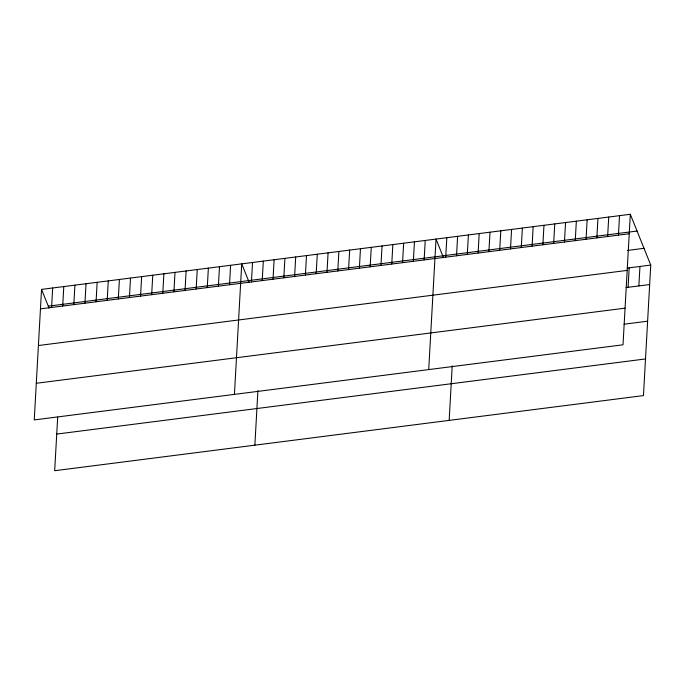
<?xml version="1.0" encoding="UTF-8"?>
<svg xmlns="http://www.w3.org/2000/svg" width="685" height="685" viewBox="0 0 685 685"><rect width="100%" height="100%" fill="white"/><g stroke="black" fill="none" stroke-linecap="round" stroke-linejoin="round"><path stroke-width="1.03" d="M41.545 289.404L34.25 419.922L623.016 344.795L630.32 214.285L41.545 289.404L49.063 308.087M51.581 307.462L52.668 287.983M62.703 306.041L63.791 286.57M57.686 417.088L54.68 470.715L643.455 395.596L650.75 265.078L630.32 214.285M73.826 304.619L74.913 285.148M84.94 303.198L86.036 283.727M96.063 301.785L97.15 282.314M107.185 300.364L108.273 280.893M118.308 298.943L119.395 279.471M129.431 297.521L130.518 278.05M140.553 296.108L141.641 276.637M151.668 294.687L152.755 275.216M162.79 293.266L163.878 273.794M173.913 291.853L175 272.373M185.036 290.431L186.123 270.96M196.158 289.01L197.246 269.539M207.272 287.589L208.368 268.118M218.395 286.176L219.483 266.705M229.518 284.755L230.605 265.283M234.433 394.38L241.728 263.862L249.246 282.545M251.438 281.955L252.525 262.483M262.227 280.585L263.314 261.105M254.863 445.173L257.92 390.596M273.024 279.206L274.111 259.735M283.813 277.827L284.909 258.356M294.61 276.449L295.697 256.978M305.407 275.07L306.495 255.599M316.196 273.692L317.283 254.221M326.993 272.313L328.081 252.842M337.791 270.943L338.878 251.472M348.579 269.565L349.667 250.093M359.377 268.186L360.464 248.715M370.165 266.808L371.261 247.336M380.963 265.429L382.05 245.958M391.76 264.05L392.847 244.579M402.549 262.68L403.645 243.201M413.346 261.302L414.434 241.831M424.143 259.923L425.231 240.452M428.724 369.583L436.02 239.074L443.537 257.757M445.729 257.166L446.817 237.695M456.527 255.788L457.614 236.316M449.163 420.384L452.211 365.807M467.316 254.409L468.403 234.938M478.113 253.039L479.2 233.568M488.902 251.66L489.998 232.189M499.699 250.282L500.786 230.811M510.496 248.903L511.584 229.432M521.285 247.525L522.372 228.054M532.082 246.146L533.17 226.675M542.88 244.776L543.967 225.296M553.668 243.398L554.756 223.926M564.466 242.019L565.553 222.548M575.254 240.641L576.35 221.169M586.052 239.262L587.139 219.791M596.849 237.883L597.937 218.412M607.638 236.505L608.725 217.034M618.435 235.135L619.523 215.664M628.076 287.306L629.164 267.835M638.865 285.928L639.953 266.456M48.292 306.169L637.059 231.042M40.458 308.875L629.232 233.756M627.323 250.445L644.011 248.321M627.203 268.083L650.75 265.078M38.411 345.523L627.177 270.395M626.107 287.554L649.663 284.549M36.296 383.275L625.071 308.156M624.061 324.202L647.616 321.197M56.735 434.076L645.501 358.949"/></g></svg>
